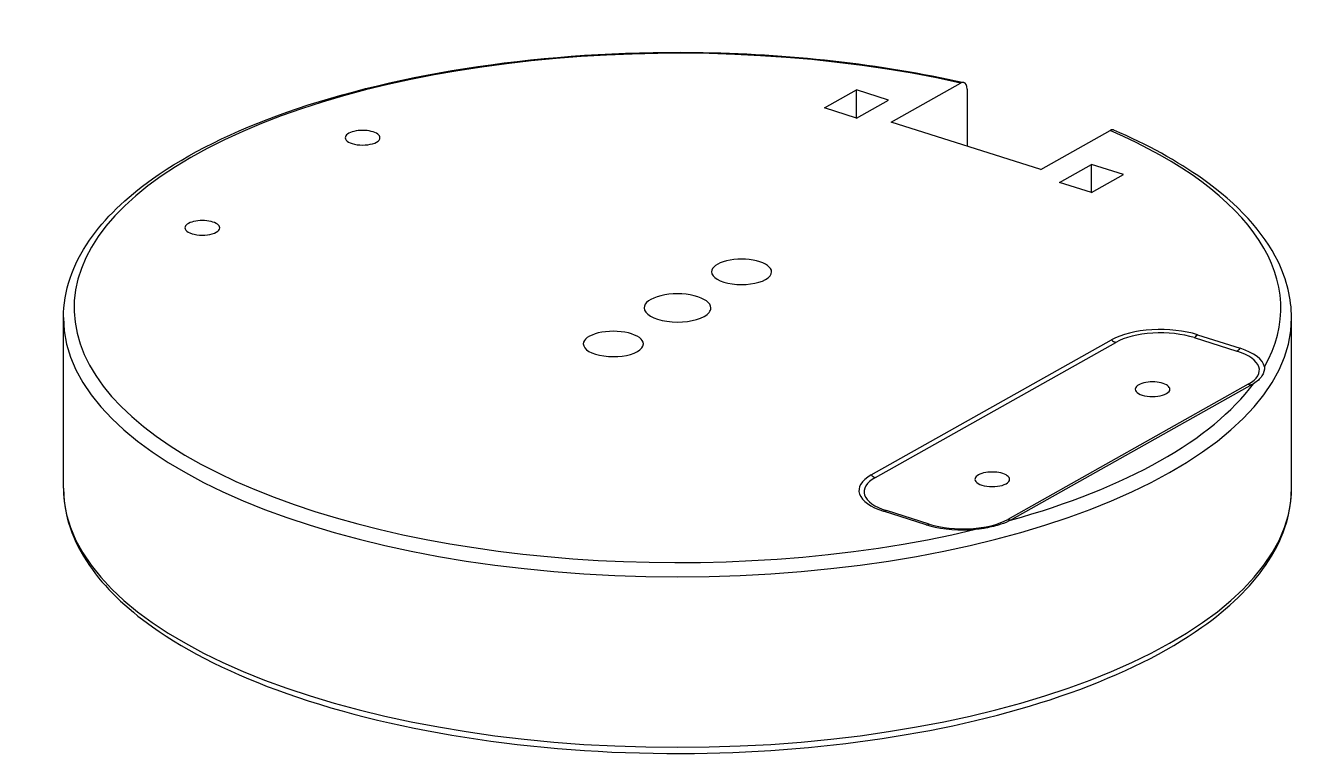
# Model space of a CAD drawing. Header units: millimetres. Extents: x -48.7 to 47.7, y -26 to 28.6.
import ezdxf

# ---------------------------------------------------------------- set-up
doc = ezdxf.new("R2010")
doc.units = ezdxf.units.MM
doc.layers.add('visible', color=7, linetype='Continuous')

msp = doc.modelspace()

# ---------------------------------------------------------------- linework, layer by layer
at = {"layer": 'visible'}
for p, q in [((16.179, 21.36), (21.375, 24.282)), ((11.18, 22.417), (13.582, 23.767)), ((15.981, 23.007), (13.582, 23.767)), ((13.582, 21.658), (13.582, 23.767)), ((21.861, 23.83), (21.861, 19.559)), ((13.579, 21.656), (11.18, 22.417)), ((13.579, 21.656), (15.981, 23.007)), ((27.374, 17.812), (16.179, 21.36)), ((27.374, 17.812), (32.571, 20.733)), ((28.773, 16.841), (31.174, 18.191)), ((31.172, 16.08), (33.574, 17.43)), ((33.574, 17.43), (31.174, 18.191)), ((31.174, 16.082), (31.174, 18.191)), ((31.172, 16.08), (28.773, 16.841)), ((-45.839, -6.074), (-45.839, 6.708)), ((46.161, -6.074), (46.161, 6.708)), ((14.675, -5.085), (32.688, 5.042)), ((14.985, -5.274), (32.998, 4.853)), ((38.878, 5.206), (42.077, 4.192)), ((39.111, 5.428), (42.309, 4.414)), ((42.914, 1.71), (24.901, -8.417)), ((43.223, 1.703), (25.211, -8.425)), ((18.788, -8.811), (15.589, -7.797)), ((19.02, -8.77), (15.822, -7.757))]:
    msp.add_line(p, q, dxfattribs=at)
for centre, major_axis, ratio, start_param, end_param in [((0.161, 7.433), (-45.2, 0), 0.42214, -8.342526, -4.195717), ((-23.423, 20.187), (1.3, 0), 0.42214, 0, 3.141593), ((0.161, 7.433), (-45.2, 0), 0.42214, -3.375542, -2.370327), ((-23.423, 20.187), (1.3, 0), 0.42214, 3.141593, 5.639148), ((-23.423, 20.187), (1.3, 0), 0.42214, 5.639148, 6.283185), ((-35.432, 13.436), (1.3, 0), 0.42214, 0, 3.141593), ((-35.432, 13.436), (1.3, 0), 0.42214, 3.141593, 5.639148), ((-35.432, 13.436), (1.3, 0), 0.42214, 5.639148, 6.283185), ((4.964, 10.134), (2.25, 0), 0.42214, 0, 3.141593), ((4.964, 10.134), (2.25, 0), 0.42214, 3.141593, 5.639148), ((4.964, 10.134), (2.25, 0), 0.42214, 5.639148, 6.283185), ((0.161, 7.433), (2.5, 0), 0.42214, 0, 3.141593), ((0.161, 7.433), (2.5, 0), 0.42214, 3.141593, 5.639148), ((0.161, 7.433), (2.5, 0), 0.42214, 5.639148, 6.283185), ((0.161, 6.708), (-46, 0), 0.42214, -6.283185, -3.141593), ((36.356, 3.879), (-4.587, 0), 0.42214, -2.214834, -0.644037), ((36.356, 3.788), (-4.2, 0), 0.42214, -2.214834, -0.644037), ((-4.643, 4.733), (2.25, 0), 0.42214, 0, 3.141593), ((32.998, 5.578), (-0.392, 0.697), 0.724933, 1.976575, 2.481936), ((38.878, 5.932), (0.242, 0.763), 0.544307, -2.614277, -2.108917), ((-4.643, 4.733), (2.25, 0), 0.42214, 3.141593, 5.639148), ((-4.643, 4.733), (2.25, 0), 0.42214, 5.639148, 6.283185), ((42.077, 4.918), (0.242, 0.763), 0.544307, -2.614277, -2.108917), ((39.555, 2.775), (-4.2, 0), 0.42214, -3.78563, -2.214834), ((39.555, 2.865), (-4.587, 0), 0.42214, -3.066797, -2.214834), ((0.161, 7.433), (-45.2, 0), 0.42214, -4.127464, -3.443795), ((35.753, 1.34), (1.3, 0), 0.42214, 0, 3.141593), ((35.753, 1.34), (1.3, 0), 0.42214, 3.141593, 5.639148), ((35.753, 1.34), (1.3, 0), 0.42214, 5.639148, 6.283185), ((42.914, 2.435), (0.392, -0.697), 0.724933, -0.659657, -0.154297), ((39.555, 2.865), (-4.587, 0), 0.42214, -3.78563, -3.752541), ((18.343, -6.248), (-4.587, 0), 0.42214, -6.927223, -5.356426), ((18.343, -6.339), (-4.2, 0), 0.42214, -6.927223, -5.356426), ((14.985, -4.549), (-0.392, 0.697), 0.724933, 1.976575, 2.481936), ((23.745, -5.411), (1.3, 0), 0.42214, 0, 3.141593), ((23.745, -5.411), (1.3, 0), 0.42214, 3.141593, 5.639148), ((23.745, -5.411), (1.3, 0), 0.42214, 5.639148, 6.283185), ((0.161, -6.074), (46, 0), 0.42214, 3.141593, 6.283185), ((15.822, -7.031), (-0.242, -0.763), 0.544307, 0.021955, 0.527316), ((21.542, -7.353), (-4.2, 0), 0.42214, -5.356426, -3.78563), ((24.901, -7.692), (0.392, -0.697), 0.724933, -0.659657, -0.154297), ((21.542, -7.262), (-4.587, 0), 0.42214, -3.818719, -3.78563), ((19.02, -8.045), (-0.242, -0.763), 0.544307, 0.021955, 0.527316), ((21.542, -7.262), (-4.587, 0), 0.42214, -5.356426, -5.282871), ((21.542, -7.262), (-4.587, 0), 0.42214, -5.282871, -4.504463)]:
    msp.add_ellipse(centre, major_axis=major_axis, ratio=ratio, start_param=start_param, end_param=end_param, dxfattribs=at)
for points, knots in [([(-45.839, 6.708), (-45.841, 8.693), (-45.164, 10.665), (-43.887, 12.508), (-42.761, 14.138), (-41.17, 15.677), (-39.173, 17.098), (-36.496, 19.003), (-33.082, 20.694), (-29.11, 22.097), (-24.872, 23.595), (-19.998, 24.76), (-14.796, 25.523), (-9.595, 26.287), (-4.067, 26.647), (1.433, 26.581), (8.445, 26.501), (15.404, 25.723), (21.602, 24.326)], [0, 0, 0, 0, 0.138861, 0.138861, 0.138861, 0.261435, 0.261435, 0.261435, 0.425713, 0.425713, 0.425713, 0.601086, 0.601086, 0.601086, 0.77646, 0.77646, 0.77646, 1, 1, 1, 1]), ([(46.161, 6.708), (46.162, 8.126), (45.818, 9.54), (45.154, 10.902), (44.069, 13.129), (42.138, 15.218), (39.494, 17.098), (37.618, 18.433), (35.38, 19.664), (32.84, 20.763)], [0, 0, 0, 0, 0.369007, 0.369007, 0.369007, 0.738014, 0.738014, 0.738014, 1, 1, 1, 1]), ([(44.13, 3.01), (44.162, 2.795), (44.071, 2.549), (43.933, 2.336), (43.791, 2.119), (43.597, 1.926), (43.313, 1.754)], [0, 0, 0, 0, 0.50005, 0.50005, 0.50005, 1, 1, 1, 1]), ([(-45.839, -6.074), (-45.841, -8.059), (-45.164, -10.031), (-43.887, -11.874), (-42.761, -13.504), (-41.17, -15.043), (-39.173, -16.464), (-36.496, -18.369), (-33.082, -20.06), (-29.11, -21.463), (-24.872, -22.96), (-19.998, -24.126), (-14.796, -24.889), (-9.595, -25.653), (-4.067, -26.013), (1.433, -25.947), (6.541, -25.888), (11.624, -25.461), (16.401, -24.691), (21.18, -23.922), (25.652, -22.81), (29.574, -21.412), (33.464, -20.027), (36.813, -18.364), (39.45, -16.496), (41.471, -15.064), (43.078, -13.512), (44.213, -11.868), (45.488, -10.027), (46.163, -8.057), (46.161, -6.074)], [0, 0, 0, 0, 0.091003, 0.091003, 0.091003, 0.171332, 0.171332, 0.171332, 0.278993, 0.278993, 0.278993, 0.393925, 0.393925, 0.393925, 0.508856, 0.508856, 0.508856, 0.615579, 0.615579, 0.615579, 0.722302, 0.722302, 0.722302, 0.828075, 0.828075, 0.828075, 0.909103, 0.909103, 0.909103, 1, 1, 1, 1]), ([(25.117, -8.475), (24.915, -8.582), (24.659, -8.688), (24.388, -8.778), (24.033, -8.897), (23.645, -8.993), (23.243, -9.061)], [0, 0, 0, 0, 0.3214426, 0.3214426, 0.3214426, 0.7414668, 0.7414668, 0.7414668, 0.7414668])]:
    msp.add_open_spline(points, degree=3, knots=knots, dxfattribs=at)
for points, degree in [([(21.602, 24.326), (21.495, 24.349), (21.375, 24.282)], 2), ([(21.861, 23.83), (21.863, 24.095), (21.759, 24.293), (21.602, 24.326)], 3), ([(32.84, 20.763), (32.717, 20.815), (32.571, 20.733)], 2), ([(23.243, -9.061), (22.87, -9.124), (22.489, -9.157)], 2)]:
    msp.add_open_spline(points, degree=degree, dxfattribs=at)

doc.saveas('drawing.dxf')
